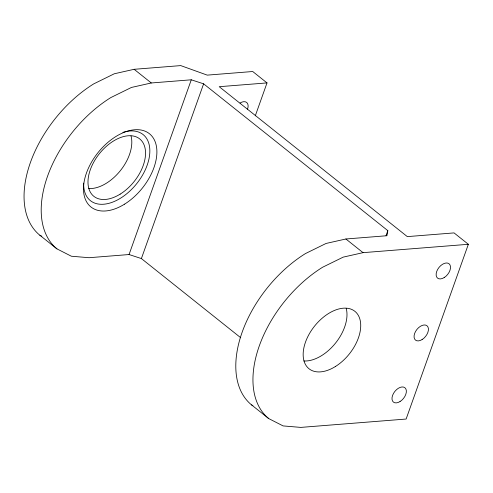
<?xml version="1.0" encoding="UTF-8"?>
<svg xmlns="http://www.w3.org/2000/svg" width="493" height="493" viewBox="0 0 493 493"><rect width="100%" height="100%" fill="white"/><g stroke="black" fill="none" stroke-linecap="round" stroke-linejoin="round"><path stroke-width="0.74" d="M240.72 337.736L141.392 258.566L129.061 254.536L89.073 257.71L71.356 256.224L56.966 248.885A100.831 61.089 -51.4 0 1 110.851 97.559L131.458 87.44L151.296 82.972L191.284 79.798L203.615 83.828L387.825 230.65L386.931 235.728L345.895 238.988L326.058 243.456L305.45 253.575A100.831 61.089 -51.4 0 0 251.566 404.907L268.716 418.575L283.105 425.915L300.822 427.4L406.127 419.038L468.35 244.294L454.059 232.906L407.317 236.615L219.225 86.7L267.015 82.91L255.294 115.818M129.061 254.536L191.284 79.798M141.392 258.566L203.615 83.828M386.019 235.722L387.825 230.65M267.015 82.91L252.724 71.516L207.239 75.127L180.746 65.6L134.145 69.303L114.308 73.771L93.701 83.89A100.831 61.089 -51.4 0 0 39.816 235.216L56.966 248.885M468.35 244.294L363.045 252.656L343.208 257.124L322.601 267.243A100.831 61.089 -51.4 0 0 268.716 418.575M39.816 235.216L41.837 236.246M251.566 404.907L252.909 405.591M134.145 69.303L151.296 82.972M345.895 238.988L363.045 252.656M240.091 103.006A9.188 5.565 -51.4 0 1 247.554 109.119M346.197 308.39A36.753 22.271 -51.4 0 1 335.443 343.202A36.753 22.271 -51.4 0 1 303.879 360.968M122.899 132.377A42.269 25.611 -51.4 0 1 149.545 155.535A42.269 25.611 -51.4 0 1 113.945 201.612A42.269 25.611 -51.4 0 1 83.681 183.131M131.021 135.969A36.753 22.271 -51.4 0 1 120.267 170.775A36.753 22.271 -51.4 0 1 88.703 188.548M444.175 277.584A9.188 5.565 -51.4 0 0 449.086 263.792A9.188 5.565 -51.4 0 0 436.712 271.47A9.188 5.565 -51.4 0 0 444.175 277.584M422.1 339.566A9.188 5.565 -51.4 0 0 427.012 325.781A9.188 5.565 -51.4 0 0 414.638 333.459A9.188 5.565 -51.4 0 0 422.1 339.566M120.156 194.137A36.753 22.271 -51.4 0 0 139.802 138.977A36.753 22.271 -51.4 0 0 90.311 169.709A36.753 22.271 -51.4 0 0 120.156 194.137M400.026 401.555A9.188 5.565 -51.4 0 0 404.938 387.763A9.188 5.565 -51.4 0 0 392.564 395.448A9.188 5.565 -51.4 0 0 400.026 401.555M124.526 204.17A46.866 28.391 -51.4 0 0 149.57 133.837A46.866 28.391 -51.4 0 0 86.466 173.018A46.866 28.391 -51.4 0 0 124.526 204.17M335.332 366.564A36.753 22.271 -51.4 0 0 354.978 311.397A36.753 22.271 -51.4 0 0 305.487 342.13A36.753 22.271 -51.4 0 0 335.332 366.564"/></g></svg>
